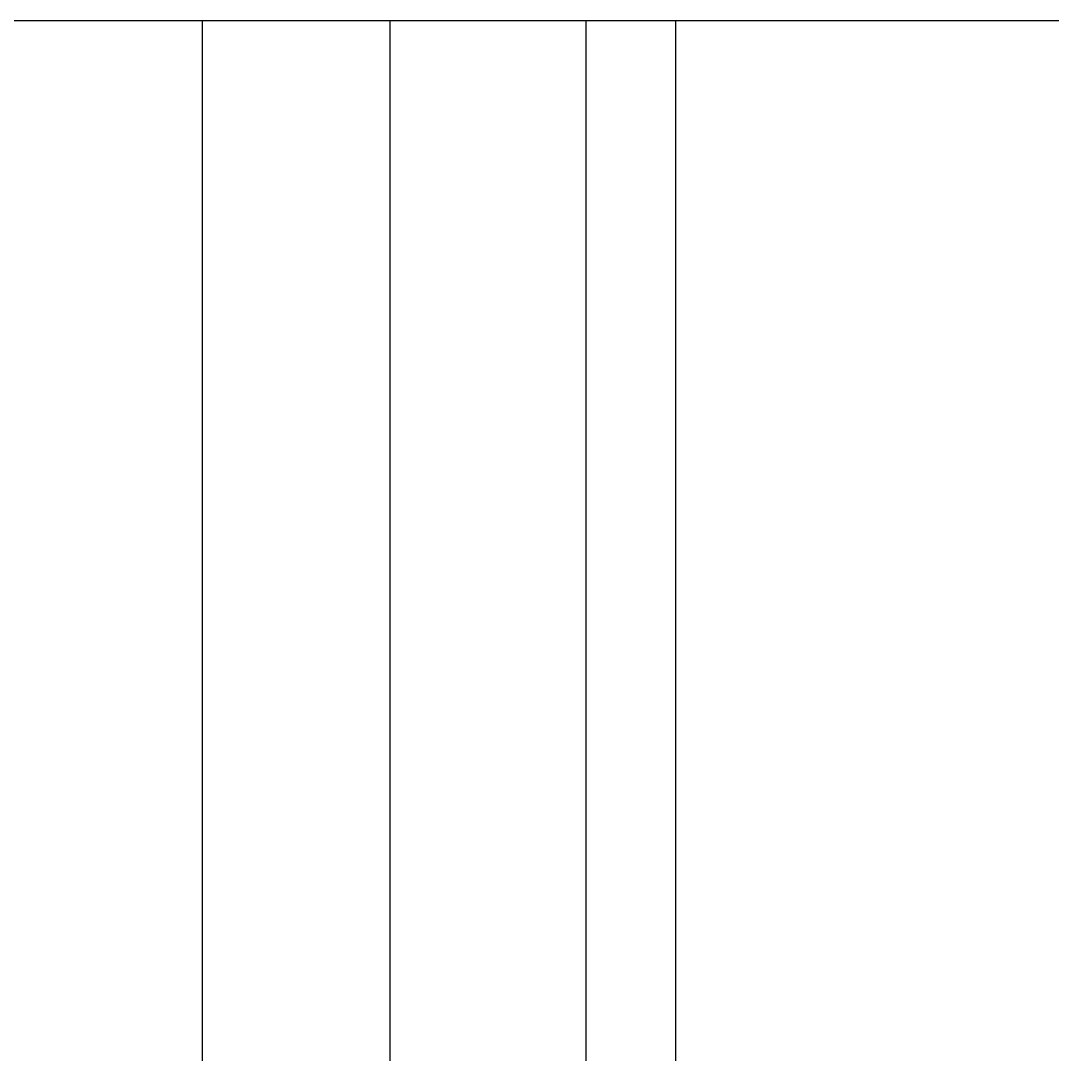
# Model space of a CAD drawing. Header units: millimetres. Extents: x 0 to 279, y 0 to 216.
# Drawn here: x 233.082 to 233.73, y 73.856 to 74.504 of the extents above; entities that cross this region are included whole.
import ezdxf

# ---------------------------------------------------------------- set-up
doc = ezdxf.new("R2010")
doc.units = ezdxf.units.MM

msp = doc.modelspace()

# ---------------------------------------------------------------- linework, layer by layer
at = {"color": 7, "linetype": 'Continuous', "lineweight": 25}
for p, q in [((232.62107, 74.50408), (234.07107, 74.50408)), ((233.43681, 74.50408), (233.43681, 73.46241)), ((233.49316, 74.50408), (233.49316, 73.46241))]:
    msp.add_line(p, q, dxfattribs=at)
at = {"color": 8, "linetype": 'Continuous', "lineweight": 25}
for p, q in [((233.19608, 74.50408), (233.19608, 73.46241)), ((233.31393, 74.50408), (233.31393, 73.46241))]:
    msp.add_line(p, q, dxfattribs=at)

doc.saveas('drawing.dxf')
